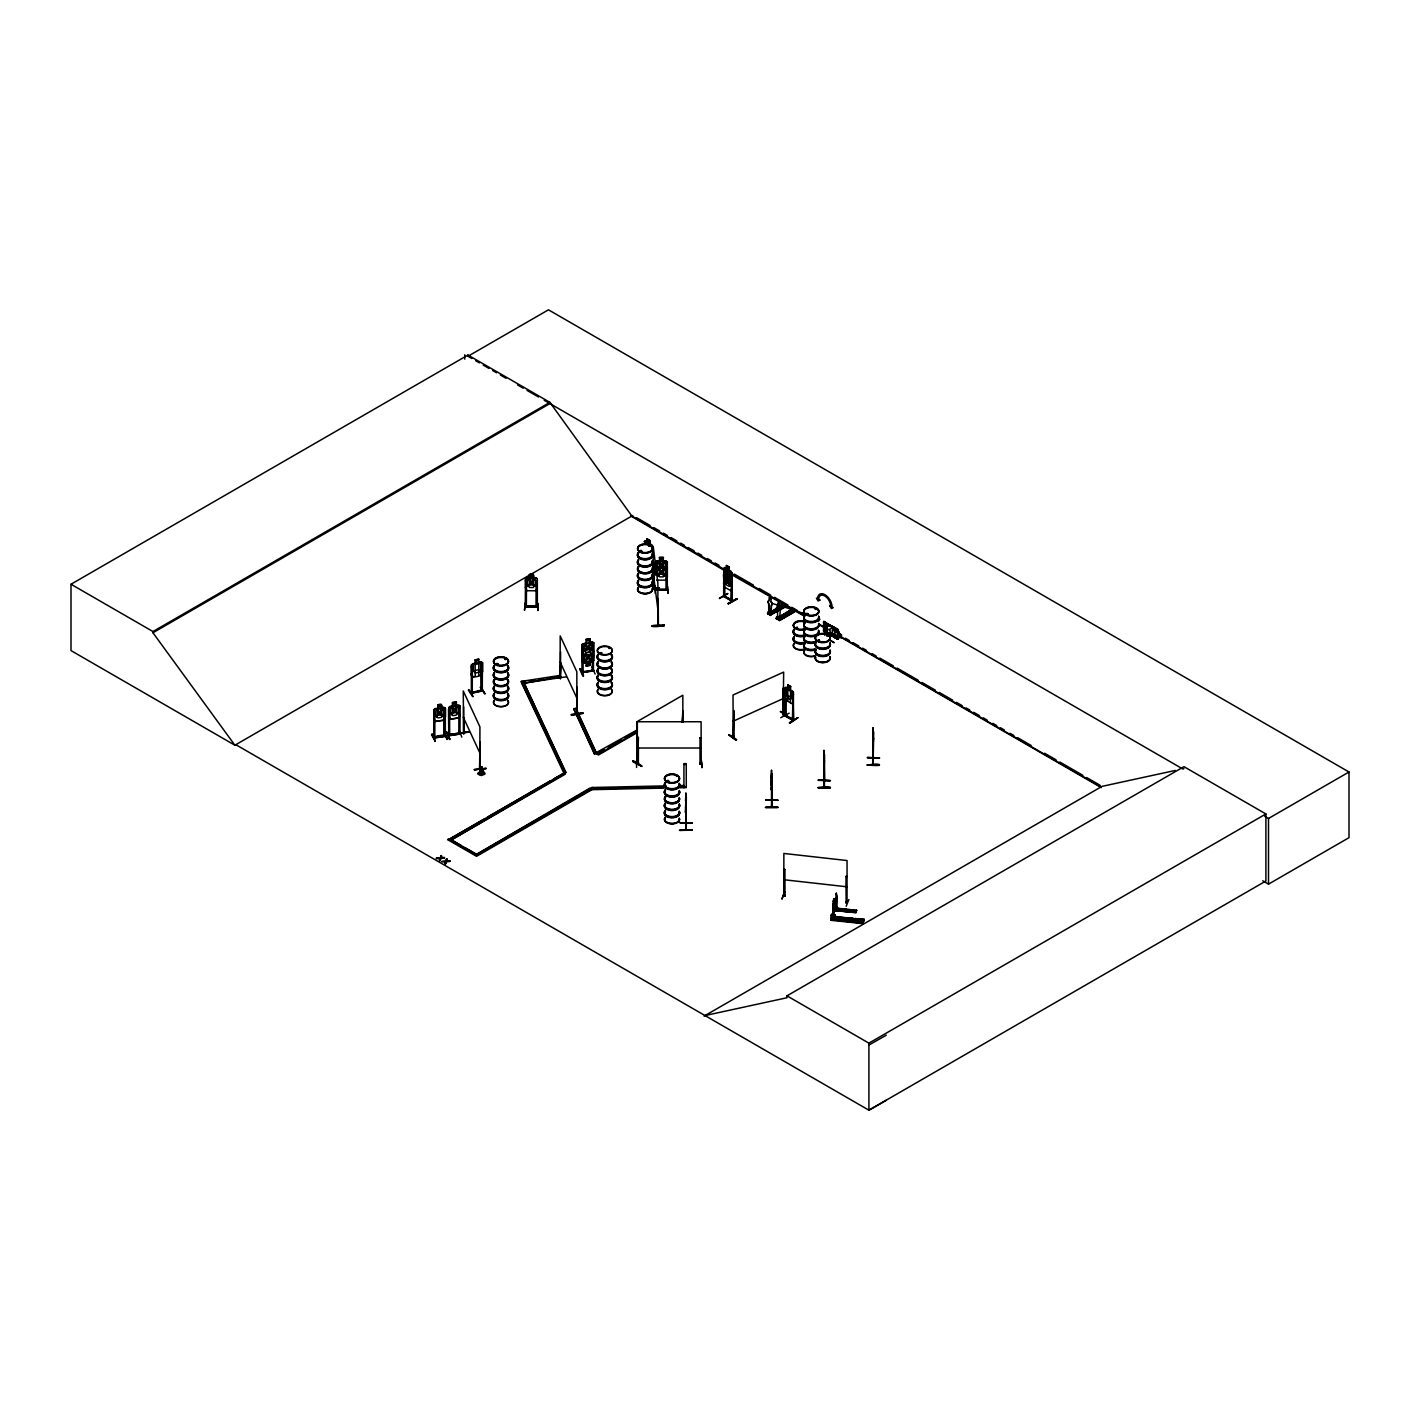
<?xml version="1.0" encoding="UTF-8"?>
<svg xmlns="http://www.w3.org/2000/svg" width="1420" height="1420" viewBox="0 0 1420 1420"><rect width="100%" height="100%" fill="white"/><g stroke="black" fill="none" stroke-linecap="round" stroke-linejoin="round"><path stroke-width="1.5" d="M685.683 808.512L685.842 807.128M685.7 805.797L686.162 803.134L686.144 830.096C686.978 809.489 685.15 835.794 685.753 828.375M771.486 785.633L771.433 783.84M771.486 782.935L771.522 780.574M823.919 766.001L823.866 764.208M831.996 914.515L835.262 914.853L832.457 915.385M834.711 909.297L834.924 906.67L837.356 907.114L834.711 907.38L834.498 910.469M679.896 830.416C717.632 829.599 654.087 830.682 691.966 830.15M685.789 803.684L685.629 812.968L685.789 798.43M765.699 807.536C803.329 806.968 740.193 807.27 777.752 807.607M771.717 774.06L771.699 774.539M818.133 787.905C829.706 784.479 838.812 789.591 818.133 787.532M823.99 759.789L823.99 770.457L824.399 760.623L823.902 763.072M823.919 752.866L824.079 753.629M824.079 764.617L824.15 761.173M830.203 788.011L818.133 787.567M867.265 765.309C880.737 761.794 886.151 767.315 867.265 764.83M873.122 737.175L872.98 747.843L873.158 733.306L873.087 736.731M879.317 765.398L867.265 764.954M685.86 802.655L685.842 807.376M685.878 801.679L685.913 797.401M771.646 779.775L771.61 785.011M771.681 778.817L771.486 773.758M824.132 765.096L824.097 760.144M873.229 737.512L873.052 743.299L872.998 741.577M873.247 736.554L873.264 732.152M685.753 802.3L685.629 812.968M771.539 779.42L771.539 790.106L771.45 775.586M771.628 784.39L771.486 785.384L771.628 784.514M824.132 754.89C823.973 757.925 823.99 756.824 823.866 758.173M771.539 777.042L771.397 778.994L771.522 770.048L771.522 807.234L772.249 800.898M834.037 903.049C831.055 948.684 837.125 885.494 833.025 901.629M835.83 907.362L835.12 907.131M836.699 897.103C835.83 924.917 837.906 892.914 836.043 894.121M823.919 765.753L824.061 764.741M873.052 743.121L873.193 742.128M685.931 804.039L685.878 802.886M771.717 781.16L771.663 780.006M824.097 760.374C824.203 766.481 824.097 754.055 824.061 758.156M685.629 799.992L685.86 792.91L685.736 830.096M686.162 803.134L685.842 799.673L685.878 801.395M686.339 796.939L685.895 823.902M765.895 799.797L777.947 800.33L765.895 799.673M772.001 805.601L771.947 807.234L771.539 805.495M771.965 780.254L771.947 807.234L772.196 800.418M824.132 780.45L824.629 779.686L824.594 781.319L823.955 750.399L823.99 757.41M824.576 754.428L824.381 787.603L824.15 780.627M823.973 787.514L824.044 780.698M831.765 915.793L831.197 915.048L831.286 918.119M831.925 915.03L831.907 914.87M832.83 903.688L833.078 905.428M835.883 898.15L836.38 893.286M873.122 734.779L873.087 727.785L873.087 764.972L873.708 731.815M873.034 740.441L873.531 738.009L873.264 742.465M873.211 731.193L873.158 730.075M873.264 739.625L873.282 738.613M525.311 602.826L524.495 610.316L525.276 603.269M525.4 580.46L526.5 580.46L526.359 607.05L526.376 605.701L525.276 606.961L525.471 578.739L526.731 577.585L525.471 578.739M525.471 587.472L526.696 590.702L535.979 590.791L537.346 587.525M526.607 606.02L536.263 605.808L536.245 607.103M526.696 590.702L525.595 587.383M529.429 577.62C526.412 572.828 536.387 572.917 533.387 577.656M536.032 606.802L536.121 580.567L537.204 580.816M525.4 606.961L537.328 607.085L537.346 578.845L535.943 577.691L526.731 577.674M537.452 602.932L537.896 610.458L537.523 602.985M873.264 739.625L873.229 737.743M734.229 736.057C731.939 738.737 735.205 734.832 733.022 736.305M779.722 618.587L780.237 610.316A2.68 1.544 60 0 0 779.846 606.642M831.623 914.196L831.57 918.136L831.818 914.995M833.078 903.723L833.966 898.611M834.161 902.002L834.161 898.718M835.972 898.86L836.149 909.386L836.043 898.168M851.68 919.255L850.101 920.071M653.75 589.14L653.608 562.32L653.2 589.282L653.715 587.631M657.708 625.12L658.401 625.705L658.294 624.001M478.771 663.779L475.238 664.4M482.551 662.803L481.149 661.986L482.622 662.803L482.622 671.607L481.344 674.962L478.788 675.512L478.788 659.146L475.079 659.927L475.256 676.257L472.558 676.843C470.783 668.003 467.606 681.653 481.273 674.979L482.516 671.411M480.599 774.45C476.942 755.049 489.598 778.302 479.747 774.042L481.167 767.12L479.374 773.438M824.842 622.617L823.547 622.404L838.031 630.285L823.973 621.481M823.635 622.563L838.031 630.285M824.807 631.563L823.973 630.231M824.683 634.793L824.807 630.533L824.381 631.651M769.214 597.856L769.054 600.553A2.68 1.544 60 0 0 768.664 603.766L768.77 612.428L770.084 612.144L768.806 612.606L770.03 612.269M769.374 612.499L768.788 603.695A2.68 1.544 60 0 1 769.178 600.482L769.054 600.553M770.03 612.02C769.285 612.286 768.983 610.742 769.569 614.203M777.947 603.18L777.823 605.612L778.426 602.506M777.521 617.434L778.71 617.38M778.728 616.901L777.574 617.664L777.556 608.754A2.68 1.544 60 0 1 777.947 605.541M791.526 609.748L794.792 611.647L779.385 620.54L794.827 611.629L791.756 609.393L776.74 619.031L792.52 610.316L776.491 618.871L776.349 617.363L777.911 616.457L778.337 619.28L778.764 617.185M831.126 919.148L830.824 920.302L863.005 923.639M834.41 910.752L834.605 909.865L834.41 910.735L856.1 912.244L834.516 909.9M854.272 910.912L834.96 908.906L835.173 908.019L856.42 911.178L856.597 910.06L855.887 912.35M862.969 923.692L864.123 919.272L860.857 918.935L859.774 922.361L863.111 923.266L830.913 919.645L831.002 917.675L863.839 920.888L833.842 917.71M863.822 920.941L864.123 919.272M823.582 621.694L838.031 629.397M823.582 630.462L829.209 633.16M831.002 919.042L863.36 922.503L831.073 919.574M479.747 774.042L481.238 767.226M657.815 598.761L657.815 625.705L657.904 583.425L653.2 546.38L653.147 588.643L659.395 588.075M658.383 625.563L658.241 598.743M495.882 664.276L497.195 664.169M498.012 664.436L498.012 663.761M505.751 658.916L505.254 659.608M600.589 653.306C603.535 652.472 597.927 652.384 600.447 653.555M608.647 648.123L609.375 648.549M609.695 648.053L609.748 648.39M648.851 546.327L649.224 545.866M667.187 781.674L668.021 780.397L668.838 781.674M668.536 781.497L667.666 781.568M676.523 776.509L676.861 775.977M676.275 775.799L676.736 775.923M777.432 609.18L777.432 608.257M797.046 627.285L796.496 628.385M806.152 614.043L807.128 613.316L806.294 614.381M807.128 614.452C805.708 614.736 809.24 612.535 808.14 614.505M808.353 614.097L806.684 613.511M816.198 608.914L815.257 609.446M815.257 608.914L815.897 608.807M819.606 641.148L818.967 639.941M827.718 635.876L826.617 636L827.345 635.29M482.339 690.741L471.156 693.155L472.292 691.948M481.486 691.221L481.203 664.72L482.232 664.489M873.158 757.197L873.744 758.635M873.158 758.156L873.282 757.126M768.575 611.878L771.078 613.458L771.344 605.31A2.68 1.544 60 0 0 770.953 601.636L771.078 601.565A2.68 1.544 60 0 1 771.468 605.24L771.078 613.458L769.303 612.038M479.57 772.799L481.203 767.031M641.68 765.753C614.895 750.417 660.016 776.651 632.681 761.582M641.645 766.197L633.089 760.871M483.457 773.847L481.859 767.084M831.002 917.675L834.25 918.012L834.179 920L835.173 916.486M831.907 914.231L831.161 915.208M834.516 908.995L836.682 909.226L836.628 910.539L837.303 908.214M855.941 912.723L834.445 910.469L835.12 907.983L856.597 910.291M835.972 909.368L836.628 907.877M849.249 917.693C844.669 922.485 854.006 923.479 852.515 918.048L849.249 918.048M855.408 918.349C850.828 923.142 860.165 924.136 858.674 918.705L855.408 918.705M845.929 902.925C849.515 901.487 843.533 902.321 847.048 903.067L847.048 860.538L783.875 853.455L783.769 895.984L783.875 869.413L784.941 869.537L784.994 896.055L783.698 895.949M784.941 869.537L783.804 869.661M784.763 891.831L781.941 899.144L784.177 892.239M784.994 896.055L784.994 895.097M784.994 895.381L783.84 894.671M845.965 876.389L847.048 876.513L845.965 876.389L846.125 902.605M847.083 902.073L845.77 902.197M846.178 906.279L848.894 899.552M736.27 740.37L728.779 734.85L736.323 740.281M736.731 739.66L729.17 734.655M463.488 732.897L463.985 732.72M463.24 733.146L464.038 733.803L463.967 718.023M463.666 706.876L463.594 733.891L463.275 690.972L479.924 726.862L479.853 769.143L479.552 767.492L480.351 767.989M560.314 678.671L560.882 662.945M732.045 581.614L731.087 584.401L724.502 580.602L724.626 567.538C728.389 571.87 725.602 560.261 726.543 568.852L725.141 569.118L725.141 575.153L726.543 578.543L729.152 580.052L730.554 578.277L730.554 572.242L729.152 570.361L729.33 567.024L726.436 565.462M454.364 709.609L457.648 706.272L455.199 710.231L457.719 713.674L454.418 711.047L451.116 714.704L453.619 710.462L451.223 707.142L454.56 709.485M583.567 650.129L582.253 653.555L583.62 650.147L592.513 648.691L593.56 651.762M456.335 705.207L456.335 701.959L452.518 702.563L452.554 705.864L448.72 707.604L449.909 719.301L458.873 717.916L460.186 714.509M592.211 654.602L593.649 651.354L593.613 642.603L593.4 670.95L593.507 669.654M593.613 651.283L592.335 654.78L583.336 656.093L582.147 653.058L582.147 644.396L592.246 641.858L593.524 642.745M685.683 828.517L686.215 829.954M771.983 806.187L771.433 807.181M439.952 860.733L440.821 858.035L444.46 857.573L440.821 858.585L439.952 860.733L440.945 855.55L440.945 858.141M445.489 863.928L447.176 859.135L445.631 860.857L445.489 863.928L447.176 859.135M446.483 858.745L444.797 863.52M444.016 735.56L433.668 736.838L434.946 736.944M460.151 733.039L448.383 734.601L449.678 734.406M448.383 735.56L460.151 733.998M459.033 734.193C457.915 734.158 460.453 731.46 459.76 733.732M581.845 672.423L593.507 670.613M661.241 564.592L664.72 561.805L662.217 565.515L664.826 569.349L661.347 566.189L657.992 569.349L660.584 565.497L658.099 561.805L661.294 564.326M439.259 860.325L440.093 857.644L436.401 858.124L439.969 858.656M440.821 858.585L441.638 855.941M665.891 573.662L667.205 570.467M655.472 570.467L656.697 573.769L665.98 573.769L667.347 570.485M665.891 580.034L667.205 576.84M656.697 580.123L665.98 580.141L667.347 576.84L667.347 561.788L663.389 560.651M468.369 690.138L472.611 696.634M468.919 689.534L473.215 696.545M719.408 598.566L727.537 593.507M431.502 734.672L435.283 741.329L432.159 734.051M446.235 732.4C456.921 754.286 439.863 716.958 449.838 739.003M580.318 668.625L583.46 675.902L580.247 669.104M582.821 675.973L579.75 669.193M789.165 713.177L780.751 717.721M650.804 545.653L649.969 544.854M784.852 715.875L793.354 720.721M792.626 719.39C799.602 721.75 772.782 709.29 793.318 719.816M785.118 687.795L785.153 715.698L793.638 720.543L792.875 693.83L792.573 720.384L792.875 700.397M655.188 585.945L655.188 593.276M636.479 760.534L636.568 767.457M723.614 596.418L732.134 601.246L732.134 573.005L729.33 570.254M724.289 595.867L724.555 596.861L724.75 583.514M732.134 573.005L732.045 601.192L731.158 600.749L731.62 599.613L732.436 601.086L723.685 596.382L724.715 596.577M732.436 600.128L724.555 596.187L731.176 600.021M851.663 919.45L849.231 919.752M472.221 693.208L472.221 692.25M481.203 664.72L481.238 691.238L482.339 689.783M823.635 631.314L838.031 639.053L823.547 631.172L823.635 621.569M778.444 617.132L777.911 616.457M531.364 581.756L534.719 578.827L532.216 582.519L534.825 586.371L531.417 583.194L527.991 586.3L530.583 582.466L528.098 578.756L531.417 581.561M640.154 551.404C643.295 553.285 641.183 548.404 640.083 551.528M667.826 780.467L667.4 781.408M797.064 627.445L795.732 627.835L797.365 627.729M818.062 640.118L817.955 641.148L819.553 641.006M836.273 893.109L836.841 896.606M434.68 737.619C439.774 733.412 456.832 735.578 433.881 737.779M444.14 736.217L444.14 709.947L445.188 709.787M445.365 735.382L445.365 736.341L433.881 738.063L433.952 709.822L437.91 708.154L437.786 704.835C443.59 702.651 440.236 708.544 445.472 708.101L445.472 716.78L444.158 720.206L435.141 721.52L433.987 718.555M445.365 736.341L445.294 708.083M449.643 735.649L449.572 709.112L448.507 709.272L448.773 735.826L448.507 734.832M460.009 734.051L448.755 735.791M583.141 672.476L583.016 645.958L581.969 646.135L581.952 672.654L592.317 670.364L582.005 671.731M593.471 669.938L592.584 671.039M593.471 670.897L582.218 672.654M783.982 713.621L783.041 714.011M784.035 714.526L783.662 688.061M471.298 667.098L472.328 666.885L472.256 693.244L471.334 693.439L471.351 665.11L475.256 663.229M471.529 673.808L471.476 665.128L472.576 663.779L481.309 662.057M841.439 634.971L841.439 638.201L838.457 636.479L837.534 637.562L832.297 634.545L830.061 631.634L830.061 628.616L832.297 628.297L841.439 634.971L838.545 633.409M583.655 650.236C594.909 645.141 594.146 651.141 593.684 660.389L589.886 662.146L591.625 660.602L591.625 654.567L589.708 652.295L586.158 652.863L584.259 655.756L584.259 661.791L586.158 662.572L586.069 665.998L589.886 665.376L589.85 662.075L589.886 665.376M593.684 660.389L592.477 661.738L583.567 663.087L582.218 662.164L582.342 653.484M448.844 707.639L449.998 706.361L458.784 705.012L460.186 705.829L459.938 734.104M582.182 644.467L586.105 642.727L585.981 639.408L589.797 638.822L589.708 642.248L591.607 643.029L591.607 649.064L589.708 651.957L586.14 652.508L584.223 650.218L584.223 644.183L586.14 642.798M636.657 763.321L638.503 763.374L637.562 763.924M655.277 588.838L656.572 588.803L656.537 590.099M667.205 563.527L666.122 563.527L665.998 590.045L666.033 588.803L667.329 588.838M826.12 634.846L825.961 625.368L825.002 624.835L825.357 627.09L826.298 626.539L825.41 625.829M535.997 605.878L537.346 605.878M777.539 617.327L780.751 619.244L780.538 617.984L778.976 619.794L776.562 618.41L778.142 616.599M655.472 568.337L656.732 567.095L665.944 567.112L667.347 568.248L663.246 567.237M655.596 568.373L659.554 567.254M655.596 561.929L659.43 560.651M638.361 763.516L638.414 747.701M560.154 678.192L560.598 664.436M576.555 712.449L576.875 714.082L576.84 671.766L560.19 635.894L560.154 678.05M475.238 663.317L473.392 664.791L473.392 670.826L475.238 673.009L478.717 672.281L480.563 669.299L480.563 663.264L478.788 662.377M649.419 545.795L649.508 546.434M495.988 663.761L497.586 663.513M505.644 659.377L504.899 659.306M599.79 652.845L600.589 653.519M797.685 628.492L797.223 627.321M668.642 780.663L667.808 781.319M818.577 618.8L819.89 619.209L818.577 621.197M644.289 541.712L645.23 541.055M437.946 708.225L436.029 709.609L436.029 715.644L437.946 717.934L441.514 717.366L443.43 714.491L443.43 708.456L441.514 707.675L441.478 704.373L437.91 704.923M636.621 763.037L637.971 763.552M636.621 763.995L637.971 764.226L637.828 737.726L636.746 737.726L637.828 737.726M636.746 763.995L637.828 763.871M637.793 763.303L636.87 763.321M700.965 763.924L699.882 763.995L701.231 764.226L701.09 721.75L636.746 721.75L636.87 764.315L636.87 762.966M734.069 737.122L733.874 710.603L733.181 737.495L733.022 695.019L783.662 672.104L783.13 714.97L782.81 688.452L783.911 688.256M655.401 588.838L655.525 590.116L667.205 590.045M667.329 589.087L655.312 589.122M667.329 590.045L667.205 561.841M481.699 774.557L481.824 767.191M537.328 606.127L525.276 606.003M767.794 613.83L782.988 604.334L781.408 605.452M767.545 613.564L768.309 614.168L783.538 604.867L768.344 614.15M769.693 614.949L786.059 606.571L782.793 604.742M769.871 614.771L771.983 613.049L770.208 614.736L767.794 613.351M769.658 614.895L785.828 606.18L782.988 604.334M776.332 618.516L779.42 620.54M794.454 611.434L778.799 620.185L794.046 610.937M726.294 575.064L725.07 575.455L725.07 581.49L726.472 584.88L729.117 586.371L730.537 584.578L730.537 578.543L729.117 576.662C731.495 573.094 723.827 569.029 726.383 575.224M730.945 577.709L732.045 579.36M731.957 588.093L730.981 590.755L724.342 586.992L723.454 574.621L724.448 573.928L730.998 577.727M724.342 586.992L723.561 583.229M824.221 622.901L824.807 621.783L824.523 630.391M824.807 621.96L824.594 634.846M825.89 623.22L825.89 624.729C828.836 628.723 828.233 621.853 828.02 625.936M825.89 624.729L828.25 625.794M824.416 626.273L825.357 626.806L825.961 625.368M837.729 639.231L838.031 638.166L838.031 639.053M637.722 763.924L638.414 737.158M682.079 722.159L682.842 711.172L683.144 721.892M682.381 722.336L683.144 711.331M785.721 690.102L784.941 689.659L785.81 716.425L784.852 714.917L785.686 715.467M793.638 694.273L792.573 694.007M785.721 716.372L786.005 698.675M789.431 723.117L797.862 717.703L789.804 723.366M789.396 722.656L797.88 717.739M235.933 744.737L235.01 745.287L71 650.591L71 584.241L467.961 355.053L549.913 402.357L631.865 516.028L725.691 570.201M467.961 355.053L467.961 356.278L548.457 309.808L1349 772.001L1349 837.676L1268.504 884.145L1262.753 880.808M71 584.241L152.952 631.545L549.913 402.357M886.293 1100.287L868.916 1110.191L235.827 744.683L234.886 745.216L152.952 632.77L549.913 403.582M234.886 745.216L632.788 515.495M651.106 545.635L649.703 543.753L649.792 540.47L647.005 538.854L649.792 540.47L649.881 543.647M644.289 541.57L645.177 540.931L651.656 544.783L652.596 552.966M651.602 544.747L652.596 546.452M652.579 548.28A7.49 4.331 0 0 0 641.325 544.534A7.49 4.331 0 0 0 641.325 552.025A7.49 4.331 0 0 0 652.579 548.28L652.898 552.54M724.537 567.592L731.14 571.302M723.987 569.935L724.555 596.861M724.466 570.556L630.604 515.851M731.318 600.837L731.566 574.319M731.176 600.696L731.566 587.454M736.625 598.654L728.016 603.624L737.015 598.974M728.495 603.89L737.015 598.92L728.016 603.624M481.362 771.131C469.576 776.278 493.468 776.083 481.664 771.131M779.811 603.962L779.03 602.879M770.652 615.481L767.581 613.44L769.143 611.399M769.374 611.523L767.581 612.304M775.852 608.665L777.414 607.76M778.817 606.961L780.379 605.825L783.219 607.707L780.379 605.825M767.723 613.813L783.201 604.938M770.03 615.126L785.828 605.967M770.208 615.25L785.863 606.34M791.756 609.393L776.119 618.659L791.774 609.766M778.976 618.889L780.751 618.108M794.596 611.026L779.012 620.345L779.189 619.014M664.223 788.1L591.962 789.68L476.552 856.313L448.099 839.894L565.781 772.09L554.031 778.728M636.391 733.093L598.477 754.996L596.808 754.038L576.005 708.349L573.733 708.704L594.554 753.558L636.621 730.217M448.099 839.894L483.883 819.234M487.681 817.033L550.25 780.911M573.733 708.704L594.554 754.375L604.405 749.653M608.186 747.47L621.463 739.802M625.261 737.619L636.621 731.052M565.178 773.385L451.418 839.894L565.178 774.219L521.282 681.405L560.119 675.405L560.722 676.701L521.885 683.535L560.722 677.535L560.119 676.222M596.808 753.203L598.477 754.162L636.391 732.276M838.545 636.639L837.569 639.302L827.239 632.273L827.203 624.552L830.15 625.332M827.256 632.255L827.185 624.498M830.061 625.386L837.64 629.557M838.545 638.734C841.918 630.409 834.232 626.202 827.363 624.605M838.545 638.592L837.534 639.178L830.061 634.864M664.223 787.266L591.962 788.846L590.294 787.887L476.552 854.396L544.801 814.991M548.582 812.79L590.294 788.721L591.962 788.846L476.552 855.479L448.099 839.06M787.816 684.937L790.62 686.552L787.816 684.937L787.798 701.32M784.994 716L785.917 687.067L793.425 692.534L793.443 720.774L792.839 719.088M784.923 696.421L785.775 700.149L792.36 703.929L793.372 701.427M793.425 692.534L792.342 690.883M785.792 700.149L785.118 696.403M704.107 1016.116L1102.009 786.378L1175.316 770.439M705.03 1015.566L786.982 997.745L786.982 995.846L1183.943 766.658L1265.894 813.962L1265.894 881.003L868.916 1110.191L868.916 1043.15L1265.894 813.962M1183.943 768.557L1183.02 769.107L544.197 400.28M1264.705 816.269L1268.504 818.47L1349 772.001M868.916 1045.067L886.293 1035.162M659.554 567.183L657.584 568.266L657.584 574.301L659.554 576.875L663.246 576.857L665.234 574.266L665.234 568.231L663.246 567.166M846.906 909.67L847.917 910.699L847.349 909.758M783.911 894.707L785.065 895.825L783.751 895.683M846.941 903.084L846.923 901.771M780.663 711.42L788.171 716.869L780.272 711.526M734.104 736.199L732.915 736.341M733.022 721.289L783.662 698.374M637.722 762.966L638.503 762.416L637.562 762.966M497.763 664.436L496.059 664.311M600.269 653.608L601.21 652.667M778.692 608.985L777.61 609.073M808.086 614.381L806.365 614.239M797.632 628.35L796.087 628.35M667.222 780.982L668.234 781.533M733.821 736.856L734.229 736.323M769.338 597.572L770.953 598.583L770.953 601.636M846.906 909.847L848.148 909.794L847.261 910.593M444.158 735.24L445.205 735.418M783.698 713.319L783.059 714.917L782.81 688.452M825.535 626.983L825.268 634.349M641.503 551.279L640.722 551.226M496.592 663.584L497.515 663.814M786.378 613.422L787.461 613.511M787.266 614.132L786.059 613.955M818.967 641.077L819.393 640.136M480.883 687.404L485.161 693.972L480.315 687.049M482.374 690.99C447.513 698.409 504.721 683.837 472.292 692.907M478.842 659.217L475.079 659.927M478.664 662.519L481.309 661.933M475.238 670.435L478.717 669.69M645.692 542.511L647.094 542.245L647.094 538.801M787.816 688.38L786.414 688.647L786.414 694.682L787.816 698.09L790.425 699.581L791.827 697.806L791.827 691.771L790.567 689.996M583.602 663.158L586.069 662.767M589.85 665.305L586.069 665.998M560.598 651.78L560.474 678.724M554.51 678.387L566.154 676.914M576.697 713.958L576.964 687.067L576.964 713.337M571.284 714.473L582.91 712.662M571.284 714.934L582.928 713.088M457.435 733.661L469.257 731.637L457.613 734.034M457.577 733.874L469.239 732.01M479.552 768.575L480.031 742.163L480.013 768.362M474.351 769.516L486.155 768.593L474.369 769.604M585.998 639.479L589.832 638.894M592.317 671.056L592.335 644.52L593.382 644.36M583.425 655.969L592.246 654.673M593.382 669.672L592.495 670.098M521.282 681.405L525.595 681.564M529.909 680.89L534.222 680.233M538.535 679.559L542.848 678.902M547.179 678.227L553.64 677.216M595.122 674.092L591.998 666.814M452.518 702.563L456.246 702.172M456.335 701.959L456.246 705.403L460.186 705.829M435.265 708.651L444.07 707.284M434.023 738.08L433.774 711.562L434.839 711.384L434.839 737.654M458.855 734.193L458.873 707.675L459.92 707.515M435.23 721.395L444.07 720.1M573.733 709.521L576.005 708.349M443.963 732.702L447.584 739.429L443.874 732.241M459.192 730.412L461.82 737.158M440.945 857.591L444.46 857.573M436.401 858.124L444.46 858.124M446.483 860.786L449.998 861.319L446.359 861.78M449.998 861.319L446.483 861.336L449.998 860.768M441.939 861.319L445.631 860.857M441.939 861.869L445.507 861.851M482.179 689.783L482.179 690.741M481.398 691.274L481.291 690.297M436.401 858.674L440.093 858.195M637.704 764.262L636.87 764.262M700.007 763.995L701.178 763.001L699.882 763.552M700.965 763.321L699.882 763.285M537.079 607.121L537.097 605.808M833.966 642.781L830.132 640.278M641.094 550.392L641.094 551.705M600.589 652.614L601.814 652.845M582.875 672.192L583.105 671.234M449.412 735.329L449.412 734.371L458.749 733.27M444.407 736.501L444.14 709.947M723.987 596.205L723.987 583.07M653.378 587.986L659.413 587.702L653.289 588.359M664.152 624.995C641.893 624.8 655.153 628.811 664.134 624.906M652.17 626.362L664.187 625.829M652.117 626.007L664.187 625.741M596.24 788.224L591.874 787.496L666.317 785.863M679.452 785.579L683.837 785.491L683.925 786.84L686.268 786.84M631.279 787.461L661.933 786.786M679.541 786.928L683.925 786.84M679.541 787.763L686.268 787.656L686.268 763.623L683.925 763.623L683.925 787.656M663.389 563.9L659.43 563.917M659.554 564.024L663.246 564.006M700.007 737.726L701.09 737.956L700.007 737.726L700.007 764.297L700.131 762.966M701.178 760.623L701.924 767.599L701.267 760.126M701.356 760.552L701.924 767.563M659.43 557.492L663.389 557.492M655.401 563.775L656.484 563.775M666.122 563.775L667.205 563.775M656.697 573.769L665.98 573.769M656.608 589.797L667.329 589.797M636.746 748.02L701.09 748.02M683.925 764.439L686.268 764.439M529.553 574.567L533.245 574.603M525.4 606.731L537.346 606.837M537.896 610.44L537.612 603.411M867.46 757.765L879.53 757.889M818.328 780.397L830.398 780.521M771.397 787.674L771.415 790.106M765.895 800.028L777.965 800.152M771.699 800.969L772.125 774.077M685.594 810.536L685.753 812.968M680.109 822.89L692.161 823.032M819.5 640.686L818.275 640.633M727.892 593.631L719.478 598.157M832.901 905.96L833.416 918.491M856.562 910.681L835.066 908.622L835.12 906.688M834.463 910.309L855.994 912.528M831.96 916.45L864.194 919.734L831.907 916.148L830.966 919.876M831.765 916.876L864.052 920.213L833.895 917.338M783.875 879.726L847.048 886.808M484.557 693.563L480.404 687.475M667.365 585.892L668.003 593.4L667.418 586.3M849.764 920.284L849.586 918.953L851.609 919.326M653.608 587.631L653.697 589.229M456.246 705.403L458.145 706.184L458.145 712.219L456.246 715.094L452.678 715.644L450.761 713.355L450.761 707.32L452.678 705.953L452.554 702.634M818.364 640.97L819.287 640.384M483.261 772.604L481.664 766.924L483.652 773.208M873.708 757.126L873.761 758.156M873.229 758.688L873.211 727.785M726.383 571.994L729.028 573.485M824.754 624.96L825.712 625.51M826.191 626.575L825.002 624.835M824.754 626.06L825.712 626.61M823.635 630.231L837.729 638.325M829.156 639.657L833.895 642.372M467.961 356.278L471.777 358.479M475.593 360.68L479.41 362.881M483.208 365.082L488.924 368.383M492.74 370.584L496.556 372.786M500.372 374.986L506.088 378.288M517.519 384.891L523.234 388.192M527.051 390.393L538.482 396.979M726.543 565.621L729.152 567.13M636.621 517.697L650.023 525.435M653.857 527.654L659.608 530.973M663.424 533.174L667.258 535.393M671.092 537.594L676.843 540.913M680.677 543.132L684.493 545.351M688.327 547.552L694.078 550.871M697.912 553.09L701.728 555.291M707.479 558.61L711.313 560.829M715.147 563.03L718.964 565.249M734.3 574.088L753.452 585.147M759.185 588.466L770.687 595.104M774.503 597.305L787.922 605.044M791.739 607.263L797.49 610.582M801.324 612.783L805.158 615.002M845.379 638.219L849.196 640.438M853.029 642.639L858.78 645.958M862.615 648.177L866.431 650.378M872.182 653.697L876.016 655.916M879.85 658.117L893.251 665.856M897.085 668.074L918.154 680.233M921.97 682.452L935.389 690.191M939.206 692.392L952.625 700.149M956.441 702.35L962.192 705.669M966.026 707.888L969.86 710.089M973.694 712.308L979.427 715.627M983.261 717.828L987.095 720.047M992.828 723.366L996.662 725.567M1000.496 727.785L1004.331 729.986M1010.081 733.306L1013.898 735.524M1017.732 737.726L1031.133 745.482M1044.552 753.221L1056.036 759.842M1059.87 762.061L1082.856 775.32M1086.673 777.539L1100.092 785.278M731.442 573.52L804.217 615.534M819.535 624.392L829.12 629.912M840.604 636.55L1101.068 786.928M803.542 615.694L731.264 574.479M818.914 624.569L822.748 626.788M841.971 637.882L1101.352 787.639M781.408 605.222L784.266 606.872M778.817 606.731L781.657 608.381M775.852 608.434L778.692 610.085M724.679 580.478L731.105 584.206M769.889 612.286L768.699 611.789L768.575 613.795M778.657 617.345L777.468 616.848L777.468 618.765M649.703 544.836L646.224 543.008M787.816 689.463L790.478 691.132M787.816 695.498L790.425 697.007M477.723 773.403L481.362 775.604M786.982 995.846L868.916 1043.15M451.666 840.019L461.145 845.503M464.926 847.687L476.303 854.254M441.638 856.491L440.945 855.55M593.649 642.674L589.673 642.177L589.797 638.822M787.603 613.617L785.952 614.008M667.205 561.912L665.891 560.758L656.732 560.74L655.472 561.894L655.472 574.834M535.89 577.798L537.346 578.916M480.137 768.486L480.031 742.163M601.423 652.65L601.388 653.768L599.719 653.076M770.474 598.051L770.918 598.974M837.516 629.699L838.457 631.208M447.016 739.376L443.803 732.241M580.265 669.051L583.46 675.902M560.19 662.164L576.84 698.036M576.91 711.118L596.808 754.038M565.781 772.09L524.14 683.197M525.08 685.185L565.781 772.906M521.282 682.239L563.527 772.427M463.275 717.242L479.924 753.132M458.873 717.916L449.962 719.106L448.809 716.159M435.177 708.473L433.952 709.822M432.07 734.104L435.283 741.329M655.596 570.467L656.785 573.591M851.68 919.521L849.888 918.58L849.071 919.841M833.256 906.297L832.812 904.629M823.848 787.443L823.955 750.399M486.013 768.184L474.369 769.959M481.717 767.261L482.747 774.344M653.2 572.65L657.904 609.695M583.07 713.479L571.443 715.325M591.874 787.496L591.962 789.68M685.629 806.72L685.665 808.158M833.025 906.279L833.167 918.456M771.61 777.787L771.628 776.811L771.717 781.018M872.963 745.322L873.122 747.843M823.831 767.936L823.99 770.457M1268.504 818.47L1268.504 884.145M854.432 910.06L853.704 912.119M852.976 909.9L852.248 911.959M850.793 909.67L850.083 911.729M848.876 909.474L848.148 911.533M846.693 909.244L845.965 911.303M838.652 631.154L838.652 633.356M837.729 629.575L837.729 630.462M837.356 907.114L837.356 908.25M835.262 914.853L835.262 916.557M834.907 628.084L834.889 637.793M825.357 626.806L825.446 634.349M823.919 621.392L823.919 631.048M793.034 611.931L790.177 610.529M793.23 692.587L793.23 701.214M790.425 613.44L787.585 612.02M790.62 686.552L790.461 702.847M787.461 615.144L784.621 613.724M780.538 617.984L780.538 618.889L777.343 616.937L777.343 618.854M779.846 604.263L779.722 606.713M771.77 612.925L771.983 614.185M724.75 570.378L724.75 574.763M723.738 568.178L723.685 596.471M682.842 721.715L682.842 695.214L637.349 721.484L637.26 763.765L638.112 747.541M656.484 574.709L656.484 563.527L655.401 563.527L655.401 574.709M647.183 538.961L647.183 542.191M533.245 574.532L533.245 577.833L535.234 578.934L535.234 584.969L533.245 587.543L529.553 587.507L527.583 584.898L527.583 578.863L529.553 577.798L529.553 574.496M525.595 578.774L525.595 587.454M482.392 662.803L482.303 691.078M478.203 855.355L449.767 838.936M464.748 354.805L464.748 359.154M152.952 631.545L152.952 632.77M771.965 603.411A693.723 551.226 -82.3 0 1 805.246 614.15M818.665 624.09A7.632 4.402 0 0 1 810.305 629.61A7.632 4.402 0 0 1 804.696 623.043M818.577 624.534A7.526 4.349 0 0 1 810.323 629.965A7.526 4.349 0 0 1 804.785 623.486M818.523 630.196A7.473 4.313 0 0 1 810.323 635.592A7.473 4.313 0 0 1 804.821 629.166M818.559 630.604A7.508 4.331 0 0 1 810.323 636.018A7.508 4.331 0 0 1 804.803 629.557M818.577 630.888A7.544 4.349 0 0 1 810.323 636.32A7.544 4.349 0 0 1 804.767 629.841M818.665 616.848A7.632 4.402 0 0 1 810.305 622.351A7.632 4.402 0 0 1 804.696 615.783M818.577 623.327A7.526 4.349 0 0 1 810.323 628.758A7.526 4.349 0 0 1 804.785 622.279M818.577 617.292A7.526 4.349 0 0 1 810.323 622.723A7.526 4.349 0 0 1 804.785 616.245M818.665 623.717A7.632 4.402 0 0 1 810.305 629.237A7.632 4.402 0 0 1 804.696 622.67M818.665 616.475A7.632 4.402 0 0 1 810.305 621.978A7.632 4.402 0 0 1 804.696 615.41M818.559 616.067A7.508 4.331 0 0 1 810.323 621.498A7.508 4.331 0 0 1 804.803 615.02M815.115 649.721A7.632 4.402 0 0 1 805.903 649.011A7.632 4.402 0 0 1 804.696 643.704M815.062 650.076A7.508 4.331 0 0 1 805.992 649.384A7.508 4.331 0 0 1 804.803 644.147M815.044 655.721A7.473 4.313 0 0 1 806.01 655.028A7.473 4.313 0 0 1 804.821 649.827M818.541 631.297A7.49 4.331 0 0 1 810.323 636.692A7.49 4.331 0 0 1 804.803 630.249M815.062 656.164A7.544 4.349 0 0 1 805.974 655.472A7.544 4.349 0 0 1 804.767 650.218M815.115 642.461A7.632 4.402 0 0 1 805.903 641.769A7.632 4.402 0 0 1 804.696 636.444M815.062 648.851A7.508 4.331 0 0 1 805.992 648.177A7.508 4.331 0 0 1 804.803 642.941A7.632 4.402 0 0 1 795.448 642.337A7.632 4.402 0 0 1 794.241 637.012M815.062 642.834A7.526 4.349 0 0 1 805.974 642.142A7.526 4.349 0 0 1 804.785 636.905M815.115 649.348A7.632 4.402 0 0 1 805.903 648.638A7.632 4.402 0 0 1 804.696 643.331M815.115 642.088A7.632 4.402 0 0 1 805.903 641.396A7.632 4.402 0 0 1 804.696 636.071M815.062 641.609A7.508 4.331 0 0 1 805.992 640.917A7.508 4.331 0 0 1 804.803 635.681A7.632 4.402 0 0 1 795.448 635.077A7.632 4.402 0 0 1 794.241 629.77M804.607 628.847A7.508 4.331 0 0 1 793.336 625.084A7.508 4.331 0 0 1 804.607 621.321M804.607 643.384A7.508 4.331 0 0 1 795.537 642.692A7.508 4.331 0 0 1 794.348 637.473M804.59 649.029A7.473 4.313 0 0 1 795.555 648.354A7.473 4.313 0 0 1 794.366 643.136M804.59 629.45A7.473 4.313 0 0 1 793.372 625.705A7.473 4.313 0 0 1 804.59 621.978M804.607 649.472A7.544 4.349 0 0 1 795.519 648.78A7.544 4.349 0 0 1 794.312 643.526M804.607 629.113A7.544 4.349 0 0 1 793.301 625.35A7.544 4.349 0 0 1 804.607 621.587M804.607 642.177A7.526 4.349 0 0 1 795.519 641.485A7.526 4.349 0 0 1 794.33 636.249M804.607 636.142A7.526 4.349 0 0 1 795.519 635.45A7.526 4.349 0 0 1 794.33 630.214M804.661 642.656A7.632 4.402 0 0 1 795.448 641.947A7.632 4.402 0 0 1 794.241 636.639M804.661 635.414A7.632 4.402 0 0 1 795.448 634.704A7.632 4.402 0 0 1 794.241 629.397M804.607 634.917A7.508 4.331 0 0 1 795.537 634.243A7.508 4.331 0 0 1 794.348 629.007M830.132 650.733A7.632 4.402 0 0 1 821.772 656.235A7.632 4.402 0 0 1 816.163 649.668M829.99 656.839A7.473 4.313 0 0 1 822.766 662.27A7.473 4.313 0 0 1 815.541 656.839M830.132 643.473A7.632 4.402 0 0 1 821.772 648.993A7.632 4.402 0 0 1 816.163 642.426M830.132 650.36A7.632 4.402 0 0 1 821.772 655.862A7.632 4.402 0 0 1 816.163 649.295M830.132 643.1A7.632 4.402 0 0 1 821.772 648.62A7.632 4.402 0 0 1 816.163 642.053M830.025 643.917A7.508 4.331 0 0 1 822.766 649.384A7.508 4.331 0 0 1 815.506 643.917M830.025 642.71A7.508 4.331 0 0 1 822.766 648.159A7.508 4.331 0 0 1 815.506 642.71M830.025 651.177A7.508 4.331 0 0 1 822.766 656.626A7.508 4.331 0 0 1 815.506 651.177M830.043 649.952A7.526 4.349 0 0 1 822.766 655.419A7.526 4.349 0 0 1 815.488 649.952M830.043 656.998A7.544 4.349 0 0 1 822.766 662.483A7.544 4.349 0 0 1 815.488 656.998M830.008 657.247A7.49 4.331 0 0 1 822.766 662.696A7.49 4.331 0 0 1 815.524 657.247M679.381 791.242A7.632 4.402 0 0 1 671.003 796.762A7.632 4.402 0 0 1 665.394 790.194M679.275 791.685A7.526 4.349 0 0 1 671.021 797.117A7.526 4.349 0 0 1 665.483 790.638M679.505 798.484A7.49 4.331 0 0 1 670.062 802.655A7.49 4.331 0 0 1 665.519 796.318M679.292 797.525A7.544 4.349 0 0 1 671.021 802.957A7.544 4.349 0 0 1 665.483 796.46M679.381 784A7.632 4.402 0 0 1 671.003 789.502A7.632 4.402 0 0 1 665.394 782.935M679.275 790.478A7.526 4.349 0 0 1 671.021 795.91A7.526 4.349 0 0 1 665.483 789.431M679.275 784.443A7.526 4.349 0 0 1 671.021 789.875A7.526 4.349 0 0 1 665.483 783.396M679.381 790.869A7.632 4.402 0 0 1 671.003 796.389A7.632 4.402 0 0 1 665.394 789.822M679.381 783.627A7.632 4.402 0 0 1 671.003 789.129A7.632 4.402 0 0 1 665.394 782.562M679.275 783.219A7.526 4.349 0 0 1 671.021 788.65A7.526 4.349 0 0 1 665.483 782.172M679.381 811.903A7.632 4.402 0 0 1 671.003 817.423A7.632 4.402 0 0 1 665.394 810.855M679.292 798.04A7.544 4.349 0 0 1 671.021 803.471A7.544 4.349 0 0 1 665.483 796.993M679.275 812.346A7.526 4.349 0 0 1 671.021 817.778A7.526 4.349 0 0 1 665.483 811.299M679.505 819.145A7.49 4.331 0 0 1 670.062 823.316A7.49 4.331 0 0 1 665.519 816.979M679.505 799.566A7.49 4.331 0 0 1 670.062 803.738A7.49 4.331 0 0 1 665.519 797.401M679.292 818.186A7.544 4.349 0 0 1 671.021 823.618A7.544 4.349 0 0 1 665.483 817.121M679.292 818.417A7.544 4.349 0 0 1 671.021 823.866A7.544 4.349 0 0 1 665.483 817.37M679.381 804.661A7.632 4.402 0 0 1 671.003 810.163A7.632 4.402 0 0 1 665.394 803.596M679.275 811.139A7.526 4.349 0 0 1 671.021 816.571A7.526 4.349 0 0 1 665.483 810.092M679.275 805.104A7.526 4.349 0 0 1 671.021 810.536A7.526 4.349 0 0 1 665.483 804.057M679.381 811.53A7.632 4.402 0 0 1 671.003 817.05A7.632 4.402 0 0 1 665.394 810.483M679.381 804.288A7.632 4.402 0 0 1 671.003 809.79A7.632 4.402 0 0 1 665.394 803.223M679.275 803.88A7.526 4.349 0 0 1 671.021 809.311A7.526 4.349 0 0 1 665.483 802.832M611.399 662.181A7.632 4.402 0 0 1 604.796 668.784A7.632 4.402 0 0 1 598.193 662.181M611.31 662.625A7.526 4.349 0 0 1 604.796 669.139A7.526 4.349 0 0 1 598.281 662.625M611.292 668.288A7.49 4.331 0 0 1 604.796 674.766A7.49 4.331 0 0 1 598.299 668.288M611.31 668.767A7.526 4.349 0 0 1 604.796 675.299A7.526 4.349 0 0 1 598.281 668.767M611.399 654.922A7.632 4.402 0 0 1 604.796 661.542A7.632 4.402 0 0 1 598.193 654.922M611.31 661.418A7.526 4.349 0 0 1 604.796 667.933A7.526 4.349 0 0 1 598.281 661.418M611.31 655.383A7.526 4.349 0 0 1 604.796 661.897A7.526 4.349 0 0 1 598.281 655.383M611.399 661.809A7.632 4.402 0 0 1 604.796 668.412A7.632 4.402 0 0 1 598.193 661.809M611.399 654.549A7.632 4.402 0 0 1 604.796 661.17A7.632 4.402 0 0 1 598.193 654.549M611.31 654.159A7.526 4.349 0 0 1 604.796 660.673A7.526 4.349 0 0 1 598.281 654.159M611.399 682.842A7.632 4.402 0 0 1 604.796 689.446A7.632 4.402 0 0 1 598.193 682.842M611.31 683.286A7.526 4.349 0 0 1 604.796 689.8A7.526 4.349 0 0 1 598.281 683.286M611.292 688.948A7.49 4.331 0 0 1 604.796 695.427A7.49 4.331 0 0 1 598.299 688.948M611.292 669.352A7.49 4.331 0 0 1 604.796 675.849A7.49 4.331 0 0 1 598.299 669.352M611.31 689.339A7.526 4.349 0 0 1 604.796 695.853A7.526 4.349 0 0 1 598.281 689.339M611.328 668.98A7.544 4.349 0 0 1 604.796 675.512A7.544 4.349 0 0 1 598.264 668.98M611.399 675.583A7.632 4.402 0 0 1 604.796 682.203A7.632 4.402 0 0 1 598.193 675.583M611.31 682.079A7.526 4.349 0 0 1 604.796 688.593A7.526 4.349 0 0 1 598.281 682.079M611.31 676.044A7.526 4.349 0 0 1 604.796 682.558A7.526 4.349 0 0 1 598.281 676.044M611.399 682.47A7.632 4.402 0 0 1 604.796 689.073A7.632 4.402 0 0 1 598.193 682.47M611.399 675.21A7.632 4.402 0 0 1 604.796 681.831A7.632 4.402 0 0 1 598.193 675.21M611.31 674.819A7.526 4.349 0 0 1 604.796 681.334A7.526 4.349 0 0 1 598.281 674.819M652.454 561.255A7.632 4.402 0 0 1 644.077 566.757A7.632 4.402 0 0 1 638.467 560.19M652.33 561.681A7.508 4.331 0 0 1 644.094 567.112A7.508 4.331 0 0 1 638.574 560.651M652.561 568.479A7.473 4.313 0 0 1 643.136 572.65A7.473 4.313 0 0 1 638.592 566.314M652.366 567.521A7.544 4.349 0 0 1 644.094 572.952A7.544 4.349 0 0 1 638.538 566.473M652.366 568.035A7.544 4.349 0 0 1 644.094 573.485A7.544 4.349 0 0 1 638.538 566.988M652.454 553.995A7.632 4.402 0 0 1 644.077 559.515A7.632 4.402 0 0 1 638.467 552.948M652.348 560.474A7.526 4.349 0 0 1 644.094 565.905A7.526 4.349 0 0 1 638.556 559.427M652.348 554.439A7.526 4.349 0 0 1 644.094 559.87A7.526 4.349 0 0 1 638.556 553.392M652.454 560.882A7.632 4.402 0 0 1 644.077 566.385A7.632 4.402 0 0 1 638.467 559.817M652.454 553.622A7.632 4.402 0 0 1 644.077 559.143A7.632 4.402 0 0 1 638.467 552.575M652.33 553.232A7.508 4.331 0 0 1 644.094 558.646A7.508 4.331 0 0 1 638.574 552.185M652.454 581.916A7.632 4.402 0 0 1 644.077 587.418A7.632 4.402 0 0 1 638.467 580.851M652.33 582.342A7.508 4.331 0 0 1 644.094 587.773A7.508 4.331 0 0 1 638.574 581.312M652.366 588.164A7.544 4.349 0 0 1 644.094 593.613A7.544 4.349 0 0 1 638.538 587.117M652.579 569.544A7.508 4.331 0 0 1 643.136 573.733A7.508 4.331 0 0 1 638.574 567.379M652.579 589.122A7.49 4.331 0 0 1 643.136 593.294A7.49 4.331 0 0 1 638.592 586.957M652.348 588.395A7.526 4.349 0 0 1 644.094 593.826A7.526 4.349 0 0 1 638.556 587.347M652.454 574.656A7.632 4.402 0 0 1 644.077 580.177A7.632 4.402 0 0 1 638.467 573.609M652.348 581.135A7.526 4.349 0 0 1 644.094 586.566A7.526 4.349 0 0 1 638.556 580.088M652.33 575.1A7.508 4.331 0 0 1 644.094 580.531A7.508 4.331 0 0 1 638.574 574.053M652.454 581.543A7.632 4.402 0 0 1 644.077 587.046A7.632 4.402 0 0 1 638.467 580.478M652.454 574.284A7.632 4.402 0 0 1 644.077 579.804A7.632 4.402 0 0 1 638.467 573.218M652.33 573.893A7.508 4.331 0 0 1 644.094 579.307A7.508 4.331 0 0 1 638.574 572.846M507.597 673.098A7.632 4.402 0 0 1 500.994 679.701A7.632 4.402 0 0 1 494.391 673.098M507.508 673.541A7.526 4.349 0 0 1 500.994 680.073A7.526 4.349 0 0 1 494.479 673.541M507.472 679.204A7.49 4.331 0 0 1 500.994 685.7A7.49 4.331 0 0 1 494.497 679.204M507.526 679.363A7.544 4.349 0 0 1 500.994 685.895A7.544 4.349 0 0 1 494.462 679.363M507.472 679.63A7.49 4.331 0 0 1 500.994 686.126A7.49 4.331 0 0 1 494.497 679.63M507.597 665.856A7.632 4.402 0 0 1 500.994 672.459A7.632 4.402 0 0 1 494.391 665.856M507.49 672.334A7.508 4.331 0 0 1 500.994 678.849A7.508 4.331 0 0 1 494.479 672.334M507.49 666.299A7.508 4.331 0 0 1 500.994 672.814A7.508 4.331 0 0 1 494.479 666.299M507.597 672.725A7.632 4.402 0 0 1 500.994 679.328A7.632 4.402 0 0 1 494.391 672.725M507.597 665.483A7.632 4.402 0 0 1 500.994 672.086A7.632 4.402 0 0 1 494.391 665.483M507.49 665.092A7.508 4.331 0 0 1 500.994 671.589A7.508 4.331 0 0 1 494.479 665.092M507.597 693.759A7.632 4.402 0 0 1 500.994 700.362A7.632 4.402 0 0 1 494.391 693.759M507.508 694.202A7.526 4.349 0 0 1 500.994 700.734A7.526 4.349 0 0 1 494.479 694.202M507.526 700.024A7.544 4.349 0 0 1 500.994 706.556A7.544 4.349 0 0 1 494.462 700.024M507.472 680.286A7.49 4.331 0 0 1 500.994 686.765A7.49 4.331 0 0 1 494.497 680.286M507.472 700.291A7.49 4.331 0 0 1 500.994 706.787A7.49 4.331 0 0 1 494.497 700.291M507.597 686.517A7.632 4.402 0 0 1 500.994 693.12A7.632 4.402 0 0 1 494.391 686.517M507.49 692.995A7.508 4.331 0 0 1 500.994 699.51A7.508 4.331 0 0 1 494.479 692.995M507.49 686.96A7.508 4.331 0 0 1 500.994 693.475A7.508 4.331 0 0 1 494.479 686.96M507.597 693.386A7.632 4.402 0 0 1 500.994 699.989A7.632 4.402 0 0 1 494.391 693.386M507.597 686.144A7.632 4.402 0 0 1 500.994 692.747A7.632 4.402 0 0 1 494.391 686.144M507.49 685.753A7.508 4.331 0 0 1 500.994 692.25A7.508 4.331 0 0 1 494.479 685.753M771.575 780.805L771.699 784.727L771.717 780.805M685.629 799.904L685.736 801.856L685.629 799.904M680.109 822.659L692.161 823.192L680.109 822.659M818.346 780.148L830.398 780.68L818.328 780.024M867.478 757.534L879.53 758.067L867.46 757.41M730.412 579.431L727.981 575.011C726.774 579.36 723.792 575.97 727.377 573.946L725.638 569.242L727.928 573.538C728.957 569.26 732.294 572.917 728.549 574.639L730.412 579.431M730.146 585.892L727.679 581.472L726.206 583.673L725.194 583.087L727.075 580.425L725.318 575.739L727.643 579.999C728.673 575.721 732.045 579.36 728.247 581.099L730.146 585.892M443.022 715.822L441.798 716.124L439.703 713.319L436.384 716.976L438.886 712.734L436.49 709.414L439.632 711.899L442.88 708.42L440.466 712.52L443.022 715.822M584.685 654.3L587.205 657.726L584.791 661.827L588.04 658.347L591.164 660.797L588.785 657.495L591.27 653.235L587.969 656.91L584.685 654.3M591.217 650.395L589.992 650.697L587.88 647.893L584.578 651.549L587.063 647.307L584.685 643.988L587.827 646.473L591.075 642.994L588.661 647.094L591.217 650.395M664.879 575.739L663.601 575.846L661.418 572.739L657.992 575.916L660.584 572.047L658.099 568.373L661.365 571.302L664.72 568.319L662.217 572.047L664.879 575.739M665.234 567.947L663.246 570.538L659.554 570.538L657.584 567.947L657.584 561.912L659.554 560.847L659.43 557.421L663.389 557.421L663.246 560.847L665.234 561.912L665.234 567.947M644.538 543.327L645.301 543.771L644.538 543.327M819.89 600.074L818.133 600.997L816.411 598.104L817.601 598.778A10.135 5.911 59.6 0 1 824.825 594.607A10.135 5.911 59.6 0 1 832.067 606.979L833.256 607.653L831.41 608.523L829.546 605.559L830.753 606.234A8.467 4.934 59.6 0 0 824.718 595.903A8.467 4.934 59.6 0 0 818.683 599.382L819.89 600.074M478.096 660.016L475.86 661.578L478.096 660.016M589.708 654.886L586.158 655.454L586.158 661.489L589.708 660.921L589.708 654.886M589.087 663.708L586.797 664.081L586.797 665.163L589.087 664.791L589.087 663.708M589.069 639.657L586.779 640.012L586.779 641.094L589.069 640.74L589.069 639.657M589.708 643.331L586.14 643.881L586.14 649.916L589.708 649.366L589.708 643.331M440.874 705.083L438.585 705.438L438.585 706.521L440.874 706.166L440.874 705.083M455.607 702.811L453.317 703.166L453.317 704.231L455.607 703.876L455.607 702.811M441.514 708.757L437.946 709.308L437.946 715.343L441.514 714.792L441.514 708.757M456.246 706.485L452.678 707.036L452.678 713.071L456.246 712.503L456.246 706.485M662.59 564.468L660.211 564.485L660.211 565.568L662.59 565.55L662.59 564.468M663.246 568.231L659.554 568.266L659.554 574.301L663.246 574.266L663.246 568.231M662.59 558.149L660.211 558.149L660.211 559.231L662.59 559.231L662.59 558.149M663.246 561.912L659.554 561.912L659.554 567.947L663.246 567.947L663.246 561.912M532.589 575.135L530.21 575.118L530.21 576.201L532.589 576.218L532.589 575.135M533.245 578.916L529.553 578.881L529.553 584.916L533.245 584.951L533.245 578.916M728.655 573.716L726.951 572.757L728.655 574.78L728.655 573.716M729.117 577.745L726.472 576.254L726.472 582.289L729.117 583.78L729.117 577.745M728.691 567.397L727.004 566.42L728.691 568.462L728.691 567.397M837.534 632.929L832.297 629.912L832.297 632.929L837.534 635.947L837.534 632.929M840.8 635.361L839.859 634.811L840.8 637.296L840.8 635.361M729.152 571.426L726.543 569.917L726.543 575.952L729.152 577.461L729.152 571.426M791.987 612.535L789.147 610.902L791.987 612.535M789.023 614.239L786.183 612.606L789.023 614.239M649.242 540.789L647.555 539.831L649.242 541.872L649.242 540.789M789.964 686.925L788.278 685.966L789.964 688.008L789.964 686.925M805.992 614.168A7.508 4.331 0 0 0 818.559 612.233A7.508 4.331 0 0 0 809.365 606.926A7.508 4.331 0 0 0 805.992 614.168M805.992 614.807A7.508 4.331 0 0 0 818.559 612.854A7.508 4.331 0 0 0 809.365 607.547A7.508 4.331 0 0 0 805.992 614.807M807.536 615.126A7.544 4.349 0 0 0 818.843 611.346A7.544 4.349 0 0 0 807.536 607.582A7.544 4.349 0 0 0 807.536 615.126M819.003 641.503A7.526 4.349 0 0 0 830.292 637.74A7.526 4.349 0 0 0 819.003 633.977A7.526 4.349 0 0 0 819.003 641.503M819.02 642.124A7.49 4.331 0 0 0 830.256 638.379A7.49 4.331 0 0 0 819.02 634.634A7.49 4.331 0 0 0 819.02 642.124M819.003 641.769A7.544 4.349 0 0 0 830.309 637.988A7.544 4.349 0 0 0 819.003 634.225A7.544 4.349 0 0 0 819.003 641.769M668.234 782.065A7.544 4.349 0 0 0 679.541 778.284A7.544 4.349 0 0 0 668.234 774.521A7.544 4.349 0 0 0 668.234 782.065M668.252 782.651A7.49 4.331 0 0 0 679.505 778.905A7.49 4.331 0 0 0 668.252 775.16A7.49 4.331 0 0 0 668.252 782.651M668.234 782.296A7.544 4.349 0 0 0 679.541 778.533A7.544 4.349 0 0 0 668.234 774.752A7.544 4.349 0 0 0 668.234 782.296M601.033 654.052A7.526 4.349 0 0 0 612.322 650.289A7.526 4.349 0 0 0 601.033 646.526A7.526 4.349 0 0 0 601.033 654.052M601.05 654.602A7.49 4.331 0 0 0 612.286 650.857A7.49 4.331 0 0 0 601.05 647.112A7.49 4.331 0 0 0 601.05 654.602M641.325 552.646A7.49 4.331 0 0 0 652.579 548.901A7.49 4.331 0 0 0 641.325 545.156A7.49 4.331 0 0 0 641.325 552.646M641.308 552.273A7.544 4.349 0 0 0 652.614 548.51A7.544 4.349 0 0 0 641.308 544.73A7.544 4.349 0 0 0 641.308 552.273M497.231 664.933A7.526 4.349 0 0 0 508.52 661.17A7.526 4.349 0 0 0 497.231 657.407A7.526 4.349 0 0 0 497.231 664.933A7.526 4.349 0 0 0 508.52 661.205A7.526 4.349 0 0 0 497.231 657.442A7.526 4.349 0 0 0 497.231 664.968M497.248 665.536A7.49 4.331 0 0 0 508.484 661.791A7.49 4.331 0 0 0 497.248 658.046A7.49 4.331 0 0 0 497.248 665.536"/></g></svg>
